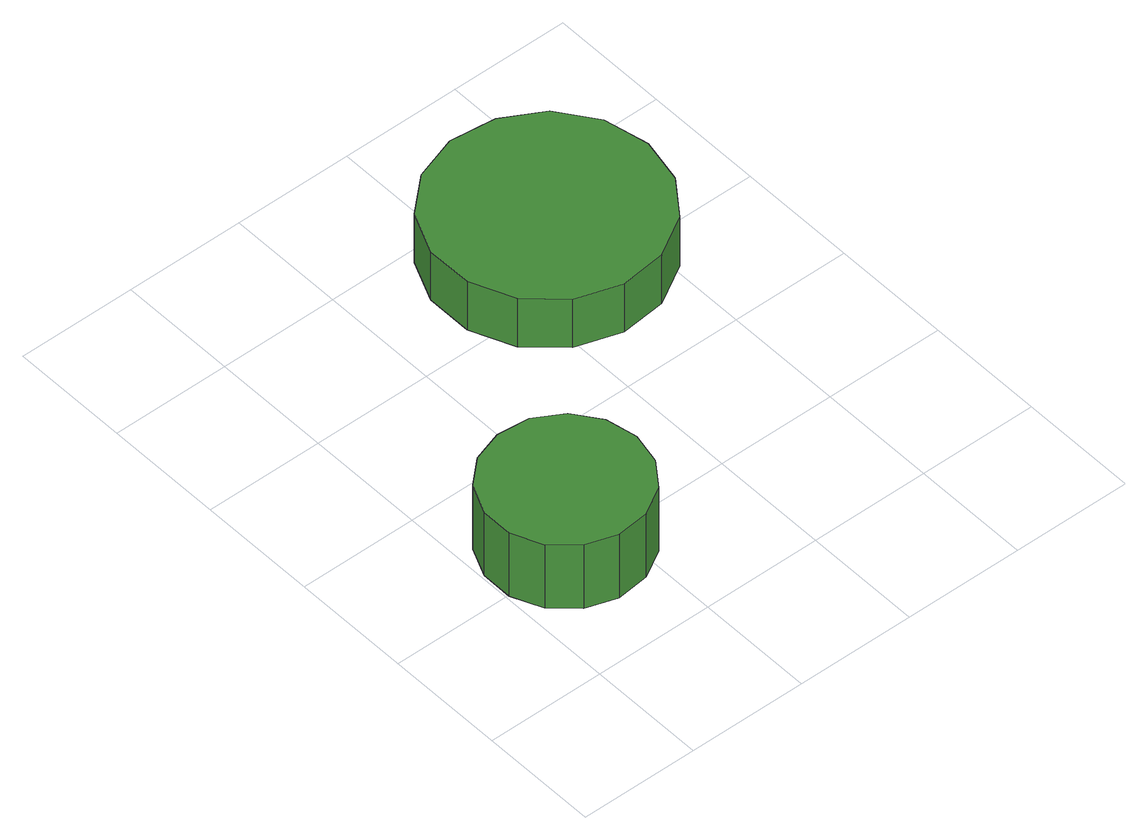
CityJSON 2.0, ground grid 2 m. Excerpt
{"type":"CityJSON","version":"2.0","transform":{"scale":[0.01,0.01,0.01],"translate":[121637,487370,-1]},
"CityObjects":{
"tree1":{"type":"SolitaryVegetationObject","attributes":{"function":"something"},"geometry":[{"type":"MultiSurface","lod":"1","boundaries":[[[0,1,2,3,4,5,6,7,8,9,10,11,12,13,14]],[[15,16,17,18,19,20,21,22,23,24,25,26,27,28,29]],[[0,29,28,1]],[[1,28,27,2]],[[2,27,26,3]],[[3,26,25,4]],[[4,25,24,5]],[[5,24,23,6]],[[6,23,22,7]],[[7,22,21,8]],[[8,21,20,9]],[[9,20,19,10]],[[10,19,18,11]],[[11,18,17,12]],[[12,17,16,13]],[[13,16,15,14]],[[14,15,29,0]]]}]},
"tree2":{"type":"SolitaryVegetationObject","attributes":{"function":"something"},"geometry":[{"type":"MultiSurface","lod":"1","boundaries":[[[30,31,32,33,34,35,36,37,38,39,40,41,42,43,44]],[[45,46,47,48,49,50,51,52,53,54,55,56,57,58,59]],[[30,59,58,31]],[[31,58,57,32]],[[32,57,56,33]],[[33,56,55,34]],[[34,55,54,35]],[[35,54,53,36]],[[36,53,52,37]],[[37,52,51,38]],[[38,51,50,39]],[[39,50,49,40]],[[40,49,48,41]],[[41,48,47,42]],[[42,47,46,43]],[[43,46,45,44]],[[44,45,59,30]]]}]}
},
"vertices":[
[264,225,205],[253,278,205],[221,322,205],[174,350,205],[119,355,205],[68,339,205],[27,302,205],[5,252,205],[5,198,205],[27,148,205],[68,112,205],[119,95,205],[174,101,205],[221,128,205],[253,172,205],[253,172,79],[221,128,79],[174,101,79],[119,95,79],[68,112,79],[27,148,79],[5,198,79],[5,252,79],[27,302,79],[68,339,79],[119,355,79],[174,350,79],[221,322,79],[253,278,79],[264,225,79],
[670,668,179],[654,744,179],[608,807,179],[541,845,179],[464,854,179],[390,830,179],[332,778,179],[301,707,179],[301,629,179],[332,558,179],[390,506,179],[464,482,179],[541,490,179],[608,529,179],[654,592,179],[654,592,83],[608,529,83],[541,490,83],[464,482,83],[390,506,83],[332,558,83],[301,629,83],[301,707,83],[332,778,83],[390,830,83],[464,854,83],[541,845,83],[608,807,83],[654,744,83],[670,668,83]
]}
